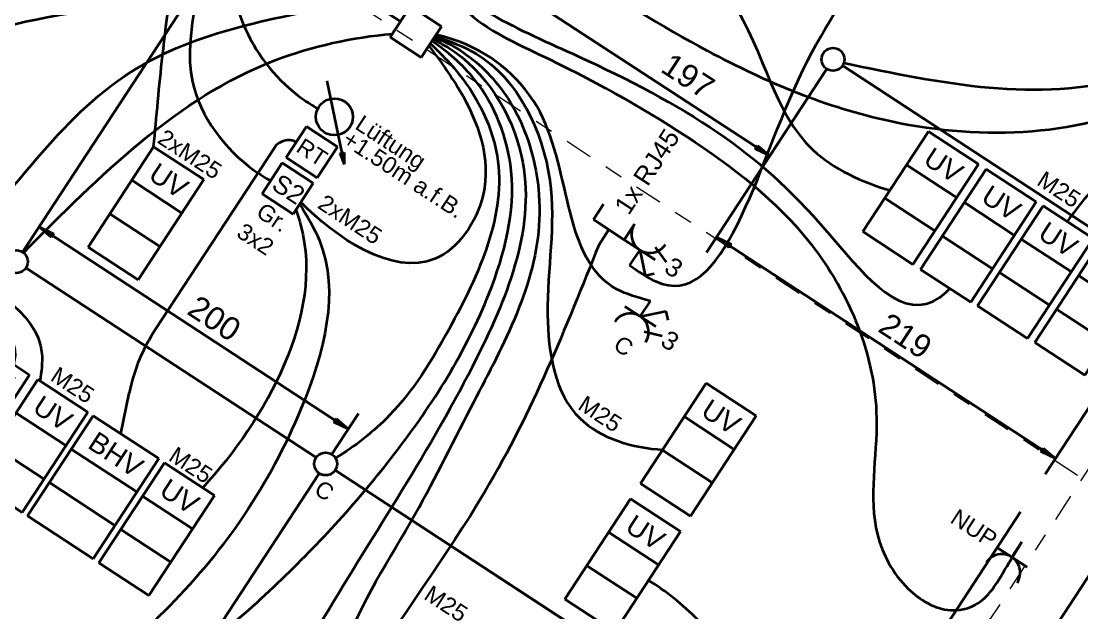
# Model space of a CAD drawing. Header units: metres. Extents: x 2696276 to 2696381, y 1245119 to 1245220.
# Drawn here: x 2696293.54 to 2696299.27, y 1245161.93 to 1245165.13 of the extents above; entities that cross this region are included whole.
import ezdxf
from ezdxf.lldxf.tags import DXFTag

# ---------------------------------------------------------------- set-up
doc = ezdxf.new("R2010")
doc.units = ezdxf.units.M
doc.linetypes.add('000_hbf_Strichpunkt 3_1_1mm Achsen', pattern=[0.25, 0.15, -0.05, 0, -0.05])
for name, color, linetype, lineweight, true_color in [('011_232.51_Lichtinstallationen allgemein', 150, 'Continuous', 35, 0x0080ff), ('011_232.51_Lichtinstallationen allgemein_Bodenltg', 150, 'STRICHLINIE', 35, 0x0080ff), ('011_232.51_Lichtinstallationen allgemein_Deckenltg', 150, 'Continuous', 35, 0x0080ff), ('013_232.61_Kraftinstallationen allgemein_Bodenltg', 1, 'STRICHLINIE', 35, 0xff0000), ('013_232.61_Kraftinstallationen allgemein_Deckenltg', 1, 'Continuous', 35, 0xff0000), ('014_232.62_Storeninstallationen_Deckenltg', 1, 'Continuous', 35, 0xff0000), ('016_232.70_HLKS-Installation', 5, 'Continuous', 35, 0x0000ff), ('016_232.70_HLKS-Installation_Bodenltg', 5, 'STRICHLINIE', 35, 0x0000ff), ('018_233.01_Innenleuchten', 150, 'Continuous', 35, 0x0080ff), ('035_236.3__UKV-Installationen', 24, 'Continuous', 35, 0x993300), ('035_236.3__UKV-Installationen_Bodenltg', 24, 'STRICHLINIE', 35, 0x993300), ('0_232.51_Lichtinstallationen allgemein_Deckenltg', 150, 'Continuous', 35, 0x0080ff)]:
    doc.layers.add(name, color=color, linetype=linetype, lineweight=lineweight, true_color=true_color)
doc.layers.add('1_M01_Achsen.V', color=7, linetype='Continuous')
doc.layers.add('X_Mass', color=7, linetype='Continuous', lineweight=35)
doc.layers.add('X_Mass_Sperrzonen', color=7, linetype='Continuous', lineweight=35)
doc.styles.get("Standard").update_dxf_attribs({"font": 'arial.ttf'})
tags = doc.linetypes.add('STRICHLINIE', pattern=[19.05, 12.7, -6.35]).pattern_tags.tags
tags[6:7] = [DXFTag(74, 4), DXFTag(75, 0), DXFTag(340, '0'), DXFTag(46, 0.0), DXFTag(50, 0.0), DXFTag(44, 0.0), DXFTag(45, 0.0)]
tags[4:5] = [DXFTag(74, 4), DXFTag(75, 0), DXFTag(340, '0'), DXFTag(46, 0.0), DXFTag(50, 0.0), DXFTag(44, 0.0), DXFTag(45, 0.0)]
tags = doc.linetypes.add('STRICHPUNKT2', pattern=[12.7, 6.35, -3.175, 0, -3.175]).pattern_tags.tags
tags[10:11] = [DXFTag(74, 4), DXFTag(75, 0), DXFTag(340, '0'), DXFTag(46, 0.0), DXFTag(50, 0.0), DXFTag(44, 0.0), DXFTag(45, 0.0)]
tags[8:9] = [DXFTag(74, 4), DXFTag(75, 0), DXFTag(340, '0'), DXFTag(46, 0.0), DXFTag(50, 0.0), DXFTag(44, 0.0), DXFTag(45, 0.0)]
tags[6:7] = [DXFTag(74, 4), DXFTag(75, 0), DXFTag(340, '0'), DXFTag(46, 0.0), DXFTag(50, 0.0), DXFTag(44, 0.0), DXFTag(45, 0.0)]
tags[4:5] = [DXFTag(74, 4), DXFTag(75, 0), DXFTag(340, '0'), DXFTag(46, 0.0), DXFTag(50, 0.0), DXFTag(44, 0.0), DXFTag(45, 0.0)]

# ---------------------------------------------------------------- blocks, each defined once
blk = doc.blocks.new('Deckenlampendübel-A0S2JC9I73', base_point=(588.7, -433.7))
at = {"color": 0, "lineweight": -2}
blk.add_circle((594.89, -427.51), 6.19, dxfattribs=at)
blk = doc.blocks.new('0_232.51_Lichtinstallationen allgemein_Deckenltg-A0S2JC9Q73', base_point=(407.89, -1109.97))
at = {"color": 0, "linetype": 'ByBlock', "lineweight": -2, "ltscale": 0.35}
blk.add_open_spline([(407.89, -536.77), (411.01, -536.5), (437.71, -534.15), (504.36, -564.79), (529.61, -688.1), (526.14, -834.38), (544.6, -989.85), (591.71, -1077.25), (613.34, -1109.97)], degree=3, knots=[0, 0, 0, 0, 9.381927, 80.429612, 191.959883, 355.599122, 531.843849, 649.501444, 649.501444, 649.501444, 649.501444], dxfattribs=at)
blk = doc.blocks.new('0_232.51_Lichtinstallationen allgemein_Deckenltg-A0S2JCAE73', base_point=(600.86, -425.9))
at = {"color": 0, "linetype": 'ByBlock', "lineweight": -2, "ltscale": 0.35}
blk.add_open_spline([(600.86, -425.9), (651.07, -406.18), (734.6, -373.37), (769.52, -288.31), (777.11, -255.04)], degree=3, knots=[0, 0, 0, 0, 154.270761, 256.638957, 256.638957, 256.638957, 256.638957], dxfattribs=at)
blk = doc.blocks.new('0_232.62_Storeninstallationen_Deckenltg-A0S2JCBU73', base_point=(396.36, -808.22))
at = {"color": 0, "linetype": 'ByBlock', "lineweight": -2, "ltscale": 0.35}
blk.add_open_spline([(396.36, -654.62), (398.72, -656.53), (440.41, -690.29), (444.75, -758.39), (436.6, -808.22)], degree=3, knots=[0, 0, 0, 0, 9.087475, 160.542407, 160.542407, 160.542407, 160.542407], dxfattribs=at)
blk = doc.blocks.new('Regler_ UP-A0S2JCCC73', base_point=(372.1, -619.8))
at = {"color": 0, "lineweight": -2}
for p, q in [((372.1, -587.08), (400.38, -615.36)), ((399.53, -616.21), (401.23, -614.51)), ((399.53, -616.21), (404.8, -619.8)), ((401.23, -614.51), (404.81, -619.79))]:
    blk.add_line(p, q, dxfattribs=at)
blk.add_circle((386.24, -601.22), 10, dxfattribs=at)
blk.add_solid([(401.23, -614.51), (400.38, -615.36), (404.81, -619.79), (399.53, -616.21)], dxfattribs=at)
blk = doc.blocks.new('0_232.61_Kraftinstallationen allgemein_Bodenltg-A0S2JCCK73', base_point=(203.94, -808.09))
at = {"color": 0, "linetype": 'ByBlock', "lineweight": -2, "ltscale": 0.35}
blk.add_open_spline([(203.94, -782.59), (206.81, -782.46), (222.86, -781.73), (261, -783.31), (315.64, -775.73), (329.26, -803.52), (331.25, -808.09)], degree=3, knots=[0, 0, 0, 0, 8.583981, 48.020129, 121.208389, 136.171341, 136.171341, 136.171341, 136.171341], dxfattribs=at)
blk = doc.blocks.new('Deckenlampendübel-A0S2JCDS73', base_point=(279, -767.22))
at = {"color": 0, "lineweight": -2}
blk.add_circle((285.18, -761.04), 6.19, dxfattribs=at)
blk = doc.blocks.new('0_232.51_Lichtinstallationen allgemein_Deckenltg-A0S2JCF673', base_point=(407.89, -665.97))
at = {"color": 0, "linetype": 'ByBlock', "lineweight": -2, "ltscale": 0.35}
blk.add_open_spline([(407.89, -534.77), (415.86, -532.85), (449.73, -524.65), (509.59, -560.98), (534.06, -624.21), (580.29, -674.83), (619.64, -662.78), (633.47, -654.8)], degree=3, knots=[0, 0, 0, 0, 24.319191, 103.422246, 176.200734, 234.947164, 282.851017, 282.851017, 282.851017, 282.851017], dxfattribs=at)
blk = doc.blocks.new('0_232.51_Lichtinstallationen allgemein_Deckenltg-A0S2JCJI73', base_point=(407.89, -976.35))
at = {"color": 0, "linetype": 'ByBlock', "lineweight": -2, "ltscale": 0.35}
blk.add_open_spline([(407.89, -535.59), (409.63, -535.17), (422.42, -532.9), (446.74, -534.82), (482.77, -552.37), (526.96, -602), (532.22, -681.83), (543.07, -766.27), (541.22, -857.13), (635.79, -960.1), (743.97, -976.51), (810.56, -976.33), (813.89, -976.32)], degree=3, knots=[0, 0, 0, 0, 5.369645, 38.914723, 70.75679, 123.945783, 229.327886, 298.919601, 383.401963, 491.847924, 681.811449, 691.811449, 691.811449, 691.811449, 691.811449], dxfattribs=at)
blk = doc.blocks.new('0_232.62_Storeninstallationen_Deckenltg-A0S2JCJY73', base_point=(416.09, -475.53))
at = {"color": 0, "linetype": 'ByBlock', "lineweight": -2, "ltscale": 0.35}
blk.add_open_spline([(416.09, -455.21), (420.01, -449.51), (443.74, -415.01), (537.78, -416.38), (594.58, -482.12), (644.51, -474.53), (659.48, -469.94)], degree=3, knots=[0, 0, 0, 0, 20.468974, 123.853351, 215.793255, 262.770889, 262.770889, 262.770889, 262.770889], dxfattribs=at)
blk = doc.blocks.new('Gruppenzuleitung-A0S2JCLS73', base_point=(770.11, -495.96))
at = {"color": 0, "linetype": 'ByBlock', "lineweight": -2, "ltscale": 0.35}
for p, q in [((802.45, -431.16), (770.11, -431.16)), ((770.11, -431.16), (770.11, -495.96)), ((802.45, -495.96), (802.45, -431.16)), ((770.11, -452.76), (802.45, -452.76)), ((770.11, -474.36), (802.45, -474.36)), ((770.11, -495.96), (802.45, -495.96))]:
    blk.add_line(p, q, dxfattribs=at)
at = {"color": 0, "linetype": 'ByBlock', "lineweight": -2, "ltscale": 0.35, "insert": (776.44, -436.56), "char_height": 10.8, "attachment_point": 1}
blk.add_mtext('{\\fArial;UV}', dxfattribs=at)
blk = doc.blocks.new('Maß-A0S2JCMC73', base_point=(813.89, -661))
at = {"color": 7, "linetype": 'ByBlock', "lineweight": -2, "ltscale": 0.35, "true_color": 0xffffff}
for p, q in [((813.89, -661), (813.89, -577.04)), ((863.72, -661), (863.72, -577.04)), ((813.89, -651), (822.57, -649.86)), ((813.89, -651), (863.72, -651)), ((822.57, -652.14), (813.89, -651)), ((822.57, -649.86), (822.57, -652.14)), ((855.05, -652.14), (855.05, -649.86)), ((855.05, -649.86), (863.72, -651)), ((863.72, -651), (855.05, -652.14))]:
    blk.add_line(p, q, dxfattribs=at)
for points in [[(813.89, -651), (822.57, -649.86), (822.57, -652.14)], [(863.72, -651), (855.05, -652.14), (855.05, -649.86)]]:
    blk.add_solid(points, dxfattribs=at)
at = {"color": 7, "linetype": 'ByBlock', "lineweight": -2, "ltscale": 0.35, "true_color": 0xffffff, "insert": (829.87, -634.33), "char_height": 12.5, "attachment_point": 1}
blk.add_mtext('{\\fArial;50}', dxfattribs=at)
blk = doc.blocks.new('0_232.70_HLKS-Installation_Bodenltg-A0S2JCMK73', base_point=(205.75, -668.38))
at = {"color": 0, "lineweight": -2}
blk.add_open_spline([(313.36, -668.38), (305.61, -653.8), (278.32, -602.48), (245.97, -530.96), (242.76, -447.78), (219.56, -412.81), (205.75, -396.49)], degree=3, knots=[0, 0, 0, 0, 49.657379, 174.70363, 230.613871, 294.75283, 294.75283, 294.75283, 294.75283], dxfattribs=at)
blk = doc.blocks.new('0_232.51_Lichtinstallationen allgemein_Bodenltg-A0S2JCO473', base_point=(489.92, -581.31))
at = {"color": 0, "lineweight": -2}
blk.add_open_spline([(563.89, -581.04), (569.68, -581.22), (624.83, -582.99), (564.25, -430.46), (594.53, -326.56), (527.86, -280.98), (500.24, -277.75), (489.92, -276.54)], degree=3, knots=[0, 0, 0, 0, 16.401021, 156.22551, 287.203101, 339.596052, 370.824823, 370.824823, 370.824823, 370.824823], dxfattribs=at)
blk = doc.blocks.new('Maß-A0S2JCP073', base_point=(491.33, -998.04))
at = {"color": 0, "linetype": 'ByBlock', "lineweight": -2, "ltscale": 0.35}
blk.add_line((920, -761.04), (491.33, -761.04), dxfattribs=at)
blk = doc.blocks.new('Gruppenzuleitung-A0S2JCPC73', base_point=(313.36, -733.18))
at = {"color": 0, "lineweight": -2}
for p, q in [((345.7, -668.38), (313.36, -668.38)), ((313.36, -668.38), (313.36, -733.18)), ((345.7, -733.18), (345.7, -668.38)), ((313.36, -689.98), (345.7, -689.98)), ((313.36, -711.58), (345.7, -711.58)), ((313.36, -733.18), (345.7, -733.18))]:
    blk.add_line(p, q, dxfattribs=at)
at = {"color": 0, "lineweight": -2, "insert": (319.69, -673.78), "char_height": 10.8, "attachment_point": 1}
blk.add_mtext('{\\fArial;UV}', dxfattribs=at)
blk = doc.blocks.new('1_Abzweigdose quadratisch UP-A0S2JCRI73', base_point=(387.89, -548.54))
at = {"color": 0, "lineweight": -2}
for p, q in [((387.89, -528.54), (407.89, -528.54)), ((387.89, -548.54), (387.89, -528.54)), ((407.89, -528.54), (407.89, -548.54)), ((407.89, -548.54), (387.89, -548.54))]:
    blk.add_line(p, q, dxfattribs=at)
blk = doc.blocks.new('Maß-A0S2JCS073', base_point=(397.89, -500))
at = {"color": 0, "linetype": 'ByBlock', "lineweight": -2, "ltscale": 0.35}
for p, q in [((594.89, -500), (594.89, -435.51)), ((397.89, -480), (397.89, -498.54)), ((397.89, -490), (406.57, -488.86)), ((397.89, -490), (594.89, -490)), ((406.57, -491.14), (397.89, -490)), ((406.57, -488.86), (406.57, -491.14)), ((586.21, -491.14), (586.21, -488.86)), ((586.21, -488.86), (594.89, -490)), ((594.89, -490), (586.21, -491.14))]:
    blk.add_line(p, q, dxfattribs=at)
for points in [[(397.89, -490), (406.57, -488.86), (406.57, -491.14)], [(594.89, -490), (586.21, -491.14), (586.21, -488.86)]]:
    blk.add_solid(points, dxfattribs=at)
at = {"color": 0, "linetype": 'ByBlock', "lineweight": -2, "ltscale": 0.35, "insert": (519.68, -471.67), "char_height": 12.5, "attachment_point": 1}
blk.add_mtext('{\\fArial;197}', dxfattribs=at)
blk = doc.blocks.new('0_232.51_Lichtinstallationen allgemein_Deckenltg-A0S2JCTW73', base_point=(175.54, -564.48))
at = {"color": 0, "linetype": 'ByBlock', "lineweight": -2, "ltscale": 0.35}
blk.add_open_spline([(175.54, -564.48), (177.83, -563.55), (214.93, -548.42), (291.13, -553.07), (357.6, -526.3), (387.89, -512.94)], degree=3, knots=[0, 0, 0, 0, 7.409601, 120.036487, 219.351779, 219.351779, 219.351779, 219.351779], dxfattribs=at)
blk = doc.blocks.new('Raumthermostat_ UP-A0S2JCX673', base_point=(376.49, -633.89))
at = {"color": 0, "lineweight": -2}
for p, q in [((396.49, -613.89), (376.49, -613.89)), ((376.49, -613.89), (376.49, -633.89)), ((396.49, -633.89), (396.49, -613.89)), ((396.49, -633.89), (376.49, -633.89))]:
    blk.add_line(p, q, dxfattribs=at)
at = {"color": 0, "lineweight": -2, "insert": (378.43, -619.49), "char_height": 8.8, "attachment_point": 1}
blk.add_mtext('{\\fArial;RT}', dxfattribs=at)
blk = doc.blocks.new('0_232.51_Lichtinstallationen allgemein_Deckenltg-A0S2JCXM73', base_point=(407.89, -646.01))
at = {"color": 0, "linetype": 'ByBlock', "lineweight": -2, "ltscale": 0.35}
blk.add_open_spline([(407.89, -512.37), (408.79, -512.65), (425.69, -517.46), (474.75, -509.38), (550.21, -503.51), (645.29, -510.63), (720.56, -561.73), (744.7, -626.5), (782.31, -647.1), (808.77, -646.33), (825.23, -630.24), (823.95, -609.9), (823.56, -595.86), (823.39, -590.04)], degree=3, knots=[0, 0, 0, 0, 2.815443, 52.626732, 143.825977, 232.968328, 333.563724, 396.525785, 430.348392, 455.951114, 469.584625, 494.577701, 512.292132, 512.292132, 512.292132, 512.292132], dxfattribs=at)
blk = doc.blocks.new('0_232.51_Lichtinstallationen allgemein_Deckenltg-A0S2JCYG73', base_point=(407.89, -517.61))
at = {"color": 0, "linetype": 'ByBlock', "lineweight": -2, "ltscale": 0.35}
blk.add_open_spline([(407.89, -508.74), (414.18, -508.68), (438.03, -508.44), (489.33, -499.04), (564.91, -491.51), (633.02, -501.62), (705.78, -527.94), (715.11, -500.5), (715.65, -496.69)], degree=3, knots=[0, 0, 0, 0, 18.826275, 71.428217, 157.258688, 237.358162, 305.666439, 317.193345, 317.193345, 317.193345, 317.193345], dxfattribs=at)
blk = doc.blocks.new('Gruppenzuleitung-A0S2JCZ073', base_point=(633.47, -751.42))
at = {"color": 0, "linetype": 'ByBlock', "lineweight": -2, "ltscale": 0.35}
for p, q in [((665.81, -686.62), (633.47, -686.62)), ((633.47, -686.62), (633.47, -751.42)), ((665.81, -751.42), (665.81, -686.62)), ((633.47, -708.22), (665.81, -708.22)), ((633.47, -729.82), (665.81, -729.82)), ((633.47, -751.42), (665.81, -751.42))]:
    blk.add_line(p, q, dxfattribs=at)
at = {"color": 0, "linetype": 'ByBlock', "lineweight": -2, "ltscale": 0.35, "insert": (639.8, -692.02), "char_height": 10.8, "attachment_point": 1}
blk.add_mtext('{\\fArial;UV}', dxfattribs=at)
blk = doc.blocks.new('Steckdose T13_ UP_ 3-fach_ geschaltet-A0S2JCZO73', base_point=(573.89, -611.04))
at = {"color": 0, "lineweight": -2}
for p, q in [((583.89, -601.04), (583.89, -591.04)), ((583.89, -601.04), (593.89, -591.04)), ((593.89, -591.04), (597.44, -594.58)), ((573.89, -601.04), (593.89, -601.04)), ((590.07, -606.73), (599.51, -603.34))]:
    blk.add_line(p, q, dxfattribs=at)
blk.add_ellipse((583.89, -611.04), major_axis=(10, 0), ratio=1, start_param=0, end_param=3.141593, dxfattribs=at)
at = {"color": 0, "lineweight": -2, "insert": (600.68, -598.17), "char_height": 10, "attachment_point": 1}
blk.add_mtext('{\\fArial;3}', dxfattribs=at)
blk = doc.blocks.new('Maß-A0S2JD0C73', base_point=(294.83, -555.89))
at = {"color": 0, "linetype": 'ByBlock', "lineweight": -2, "ltscale": 0.35}
for p, q in [((311.5, -491.19), (311.5, -555.89)), ((311.5, -508.54), (310.36, -499.86)), ((310.36, -499.86), (312.64, -499.86)), ((312.64, -499.86), (311.5, -508.54)), ((301.5, -508.54), (387.89, -508.54)), ((301.5, -538.54), (387.89, -538.54)), ((310.36, -547.21), (311.5, -538.54)), ((311.5, -538.54), (312.64, -547.21)), ((312.64, -547.21), (310.36, -547.21))]:
    blk.add_line(p, q, dxfattribs=at)
for points in [[(311.5, -508.54), (310.36, -499.86), (312.64, -499.86)], [(311.5, -538.54), (312.64, -547.21), (310.36, -547.21)]]:
    blk.add_solid(points, dxfattribs=at)
at = {"color": 0, "linetype": 'ByBlock', "lineweight": -2, "ltscale": 0.35, "insert": (294.83, -532.47), "char_height": 12.5, "attachment_point": 1, "rotation": 90}
blk.add_mtext('{\\fArial;30}', dxfattribs=at)
blk = doc.blocks.new('Gruppenzuleitung-A0S2JD1G73', base_point=(365.63, -872.88))
at = {"color": 0, "lineweight": -2}
for p, q in [((365.63, -872.88), (365.63, -808.08)), ((365.63, -808.08), (408.03, -808.08)), ((408.03, -808.08), (408.03, -872.88)), ((408.03, -829.68), (365.63, -829.68)), ((408.03, -851.28), (365.63, -851.28)), ((408.03, -872.88), (365.63, -872.88))]:
    blk.add_line(p, q, dxfattribs=at)
at = {"color": 0, "lineweight": -2, "insert": (371.92, -813.48), "char_height": 10.8, "attachment_point": 1}
blk.add_mtext('{\\fArial;BHV}', dxfattribs=at)
blk = doc.blocks.new('0_232.51_Lichtinstallationen allgemein_Deckenltg-A0S2JD3473', base_point=(197.78, -819.14))
at = {"color": 0, "linetype": 'ByBlock', "lineweight": -2, "ltscale": 0.35}
blk.add_open_spline([(197.78, -819.07), (199.45, -819.11), (223.76, -819.7), (258.47, -771.76), (262.47, -707.46), (280.11, -618.92), (340.77, -564.3), (379.08, -526.06), (387.89, -517.77)], degree=3, knots=[0, 0, 0, 0, 5, 72.497768, 137.559263, 206.762184, 333.864127, 370.171204, 370.171204, 370.171204, 370.171204], dxfattribs=at)
blk = doc.blocks.new('1xRJ45-Steckdose_ UP-A0S2JD4073', base_point=(533.89, -581.04))
at = {"color": 0, "lineweight": -2}
for p, q in [((533.89, -561.04), (533.89, -571.04)), ((553.89, -571.04), (553.89, -561.04)), ((533.89, -571.04), (553.89, -571.04)), ((543.89, -571.04), (543.89, -581.04))]:
    blk.add_line(p, q, dxfattribs=at)
at = {"color": 0, "lineweight": -2, "insert": (538.89, -559.03), "char_height": 10, "attachment_point": 1, "rotation": 90}
blk.add_mtext('{\\fArial;1x RJ45}', dxfattribs=at)
blk = doc.blocks.new('0_236.85_Brandmeldeinstallationen_AP-Ltg-A0S2JD4673', base_point=(368.23, -808.08))
at = {"color": 0, "linetype": 'ByBlock', "lineweight": -2, "ltscale": 0.35}
for p, q in [((368.23, -750.46), (368.23, -633.02)), ((383.46, -808.08), (375.21, -787.17))]:
    blk.add_line(p, q, dxfattribs=at)
for centre, major_axis, end_param in [((377.36, -633.02), (-0.87, 9.09), 1.475419), ((468.23, -750.46), (-100, 0), 0.375839)]:
    blk.add_ellipse(centre, major_axis=major_axis, ratio=1, start_param=0, end_param=end_param, dxfattribs=at)
blk = doc.blocks.new('0_232.51_Lichtinstallationen allgemein_Deckenltg-A0S2JD5G73', base_point=(407.89, -991.96))
at = {"color": 0, "linetype": 'ByBlock', "lineweight": -2, "ltscale": 0.35}
blk.add_open_spline([(415.56, -991.96), (422.73, -983.49), (441.36, -961.5), (476.22, -910.16), (500.77, -830.81), (516.34, -734.13), (515.22, -646.13), (490.51, -573.28), (446.5, -541.96), (418.19, -538.12), (407.89, -538.12)], degree=3, knots=[0, 0, 0, 0, 33.324886, 86.477018, 184.908716, 279.002054, 379.932914, 447.350311, 500.705507, 531.598085, 531.598085, 531.598085, 531.598085], dxfattribs=at)
blk = doc.blocks.new('Deckenlampendübel-A0S2JD5I73', base_point=(478.96, -767.22))
at = {"color": 0, "lineweight": -2}
blk.add_circle((485.14, -761.04), 6.19, dxfattribs=at)
blk = doc.blocks.new('0_232.51_Lichtinstallationen allgemein_Bodenltg-A0S2JD7473', base_point=(190.71, -649.3))
at = {"color": 0, "lineweight": -2}
blk.add_open_spline([(190.71, -502.74), (193.34, -502.92), (210.62, -504.05), (240.74, -518.15), (284.82, -558.21), (294.26, -629.51), (349.99, -649.72), (372.89, -649.31), (376.36, -648.95)], degree=3, knots=[0, 0, 0, 0, 7.88015, 51.870047, 96.017927, 182.845167, 241.313287, 251.779003, 251.779003, 251.779003, 251.779003], dxfattribs=at)
blk = doc.blocks.new('Maß-A0S2JD7A73', base_point=(602.89, -427.51))
at = {"color": 0, "linetype": 'ByBlock', "lineweight": -2, "ltscale": 0.35}
blk.add_line((920, -427.51), (602.89, -427.51), dxfattribs=at)
blk = doc.blocks.new('Maß-A0S2JD9S73', base_point=(285.18, -754.85))
at = {"color": 0, "linetype": 'ByBlock', "lineweight": -2, "ltscale": 0.35}
for p, q in [((285.18, -728.5), (285.18, -754.85)), ((485.14, -728.5), (485.14, -754.85)), ((285.18, -738.5), (293.86, -737.36)), ((293.86, -739.64), (285.18, -738.5)), ((485.14, -738.5), (285.18, -738.5)), ((293.86, -737.36), (293.86, -739.64)), ((476.47, -739.64), (476.47, -737.36)), ((476.47, -737.36), (485.14, -738.5)), ((485.14, -738.5), (476.47, -739.64))]:
    blk.add_line(p, q, dxfattribs=at)
for points in [[(285.18, -738.5), (293.86, -737.36), (293.86, -739.64)], [(485.14, -738.5), (476.47, -739.64), (476.47, -737.36)]]:
    blk.add_solid(points, dxfattribs=at)
at = {"color": 0, "linetype": 'ByBlock', "lineweight": -2, "ltscale": 0.35, "insert": (377.15, -721.74), "char_height": 12.5, "attachment_point": 1}
blk.add_mtext('{\\fArial;200}', dxfattribs=at)
blk = doc.blocks.new('0_232.61_Kraftinstallationen allgemein_Bodenltg-A0S2JDCS73', base_point=(203.94, -808.32))
at = {"color": 0, "linetype": 'ByBlock', "lineweight": -2, "ltscale": 0.35}
blk.add_open_spline([(203.94, -792.95), (207.33, -792.94), (226.53, -792.89), (259.4, -794.73), (308.26, -790.03), (314.26, -807.87), (314.42, -808.32)], degree=3, knots=[0, 0, 0, 0, 10.101519, 57.174385, 111.754582, 113.18686, 113.18686, 113.18686, 113.18686], dxfattribs=at)
blk = doc.blocks.new('0_232.51_Lichtinstallationen allgemein_Deckenltg-A0S2JDDU73', base_point=(171.2, -835.18))
at = {"color": 0, "linetype": 'ByBlock', "lineweight": -2, "ltscale": 0.35}
blk.add_open_spline([(171.2, -835.18), (172.63, -834.73), (183.03, -831.41), (184.02, -788.59), (182.6, -746.88), (182.61, -688.96), (224.92, -640.03), (292.94, -584.18), (352.37, -539.1), (387.89, -515.25)], degree=3, knots=[0, 0, 0, 0, 4.39293, 31.895449, 101.267635, 149.67403, 193.946681, 288.13021, 416.493395, 416.493395, 416.493395, 416.493395], dxfattribs=at)
blk = doc.blocks.new('0_232.51_Lichtinstallationen allgemein_Deckenltg-A0S2JDG873', base_point=(396.36, -653.35))
at = {"color": 0, "linetype": 'ByBlock', "lineweight": -2, "ltscale": 0.35}
blk.add_open_spline([(407.89, -541.01), (417, -544.37), (444.13, -554.37), (482.36, -583.02), (480.86, -656.75), (421.95, -655.62), (396.36, -649.8)], degree=3, knots=[0, 0, 0, 0, 29.341126, 87.3502, 130.722134, 209.468237, 209.468237, 209.468237, 209.468237], dxfattribs=at)
blk = doc.blocks.new('Schalterplatte UP-A0S2JDHW73', base_point=(376.36, -657.53))
at = {"color": 0, "lineweight": -2}
for p, q in [((376.36, -657.53), (376.36, -637.53)), ((376.36, -637.53), (396.36, -637.53)), ((396.36, -637.53), (396.36, -657.53)), ((396.36, -657.53), (376.36, -657.53))]:
    blk.add_line(p, q, dxfattribs=at)
blk = doc.blocks.new('Kurzbezeichnung-A0S2JDHY73', base_point=(378.43, -652.54))
at = {"color": 0, "lineweight": -2, "insert": (378.43, -642.54), "char_height": 10, "attachment_point": 1}
blk.add_mtext('{\\fArial;S2}', dxfattribs=at)
blk = doc.blocks.new('0_232.51_Lichtinstallationen allgemein_Deckenltg-A0S2JDI673', base_point=(407.89, -755.47))
at = {"color": 0, "linetype": 'ByBlock', "lineweight": -2, "ltscale": 0.35}
blk.add_open_spline([(407.89, -539.61), (412.77, -540.53), (436.04, -544.88), (490.02, -573.56), (501.58, -650.73), (503.56, -713.94), (493.28, -744.3), (487.85, -755.47)], degree=3, knots=[0, 0, 0, 0, 14.930324, 71.252932, 168.64363, 225.378303, 262.661743, 262.661743, 262.661743, 262.661743], dxfattribs=at)
blk = doc.blocks.new('Gruppenzuleitung-A0S2JDIE73', base_point=(329.88, -872.89))
at = {"color": 0, "linetype": 'ByBlock', "lineweight": -2, "ltscale": 0.35}
for p, q in [((329.88, -872.89), (329.88, -808.09)), ((329.88, -808.09), (362.22, -808.09)), ((362.22, -808.09), (362.22, -872.89)), ((362.22, -829.69), (329.88, -829.69)), ((362.22, -851.29), (329.88, -851.29)), ((362.22, -872.89), (329.88, -872.89))]:
    blk.add_line(p, q, dxfattribs=at)
at = {"color": 0, "linetype": 'ByBlock', "lineweight": -2, "ltscale": 0.35, "insert": (336.21, -813.49), "char_height": 10.8, "attachment_point": 1}
blk.add_mtext('{\\fArial;UV}', dxfattribs=at)
blk = doc.blocks.new('Steckdose T13_ UP_ 3-fach_ geschaltet-A0S2JDJY73', base_point=(553.89, -581.04))
at = {"color": 0, "lineweight": -2}
for p, q in [((570.07, -565.35), (579.51, -568.73)), ((553.89, -571.04), (573.89, -571.04)), ((563.89, -571.04), (563.89, -581.04)), ((563.89, -571.04), (573.89, -581.04)), ((573.89, -581.04), (577.44, -577.49))]:
    blk.add_line(p, q, dxfattribs=at)
blk.add_ellipse((563.89, -561.04), major_axis=(-10, 0), ratio=1, start_param=0, end_param=3.141593, dxfattribs=at)
at = {"color": 0, "lineweight": -2, "insert": (580.68, -563.91), "char_height": 10, "attachment_point": 1}
blk.add_mtext('{\\fArial;3}', dxfattribs=at)
blk = doc.blocks.new('0_232.51_Lichtinstallationen allgemein_Deckenltg-A0S2JDL073', base_point=(285.76, -754.88))
at = {"color": 0, "linetype": 'ByBlock', "lineweight": -2, "ltscale": 0.35}
blk.add_open_spline([(285.76, -754.88), (297.61, -697.05), (313.96, -617.29), (370.87, -559.82), (387.89, -546.41)], degree=3, knots=[0, 0, 0, 0, 171.47979, 236.50741, 236.50741, 236.50741, 236.50741], dxfattribs=at)
blk = doc.blocks.new('Gruppenzuleitung-A0S2JDMI73', base_point=(411.86, -873.02))
at = {"color": 0, "linetype": 'ByBlock', "lineweight": -2, "ltscale": 0.35}
for p, q in [((444.2, -808.22), (411.86, -808.22)), ((411.86, -808.22), (411.86, -873.02)), ((444.2, -873.02), (444.2, -808.22)), ((411.86, -829.82), (444.2, -829.82)), ((411.86, -851.42), (444.2, -851.42)), ((411.86, -873.02), (444.2, -873.02))]:
    blk.add_line(p, q, dxfattribs=at)
at = {"color": 0, "linetype": 'ByBlock', "lineweight": -2, "ltscale": 0.35, "insert": (418.2, -813.62), "char_height": 10.8, "attachment_point": 1}
blk.add_mtext('{\\fArial;UV}', dxfattribs=at)
blk = doc.blocks.new('Maß-A0S2JDOG73', base_point=(594.89, -552.5))
at = {"color": 0, "linetype": 'ByBlock', "lineweight": -2, "ltscale": 0.35}
for p, q in [((594.89, -552.5), (594.89, -433.7)), ((813.89, -552.5), (813.89, -442.04)), ((594.89, -542.5), (603.56, -541.36)), ((594.89, -542.5), (813.89, -542.5)), ((603.56, -543.64), (594.89, -542.5)), ((603.56, -541.36), (603.56, -543.64)), ((805.22, -543.64), (805.22, -541.36)), ((805.22, -541.36), (813.89, -542.5)), ((813.89, -542.5), (805.22, -543.64))]:
    blk.add_line(p, q, dxfattribs=at)
for points in [[(594.89, -542.5), (603.56, -541.36), (603.56, -543.64)], [(813.89, -542.5), (805.22, -543.64), (805.22, -541.36)]]:
    blk.add_solid(points, dxfattribs=at)
at = {"color": 0, "linetype": 'ByBlock', "lineweight": -2, "ltscale": 0.35, "insert": (695.11, -524.99), "char_height": 12.5, "attachment_point": 1}
blk.add_mtext('{\\fArial;219}', dxfattribs=at)
blk = doc.blocks.new('Gruppenzuleitung-A0S2JDOU73', base_point=(733.41, -496.35))
at = {"color": 0, "linetype": 'ByBlock', "lineweight": -2, "ltscale": 0.35}
for p, q in [((733.41, -496.35), (733.41, -431.55)), ((733.41, -431.55), (765.75, -431.55)), ((765.75, -431.55), (765.75, -496.35)), ((765.75, -453.15), (733.41, -453.15)), ((765.75, -474.75), (733.41, -474.75)), ((765.75, -496.35), (733.41, -496.35))]:
    blk.add_line(p, q, dxfattribs=at)
at = {"color": 0, "linetype": 'ByBlock', "lineweight": -2, "ltscale": 0.35, "insert": (739.74, -436.95), "char_height": 10.8, "attachment_point": 1}
blk.add_mtext('{\\fArial;UV}', dxfattribs=at)
blk = doc.blocks.new('0_232.51_Lichtinstallationen allgemein_Bodenltg-A0S2JDPE73', base_point=(489.92, -337.81))
at = {"color": 0, "lineweight": -2}
blk.add_open_spline([(696.94, -300.04), (697.17, -303.39), (697.89, -313.51), (677.05, -348.4), (599.15, -327.02), (551.81, -275.61), (506.59, -276.29), (489.92, -276.54)], degree=3, knots=[0, 0, 0, 0, 10, 30.215718, 109.345925, 191.566257, 239.568054, 239.568054, 239.568054, 239.568054], dxfattribs=at)
blk = doc.blocks.new('Gruppenzuleitung-A0S2JDR873', base_point=(659.48, -496.69))
at = {"color": 0, "linetype": 'ByBlock', "lineweight": -2, "ltscale": 0.35}
for p, q in [((691.82, -431.89), (659.48, -431.89)), ((659.48, -431.89), (659.48, -496.69)), ((691.82, -496.69), (691.82, -431.89)), ((659.48, -453.49), (691.82, -453.49)), ((659.48, -475.09), (691.82, -475.09)), ((659.48, -496.69), (691.82, -496.69))]:
    blk.add_line(p, q, dxfattribs=at)
at = {"color": 0, "linetype": 'ByBlock', "lineweight": -2, "ltscale": 0.35, "insert": (665.82, -437.29), "char_height": 10.8, "attachment_point": 1}
blk.add_mtext('{\\fArial;UV}', dxfattribs=at)
blk = doc.blocks.new('0_232.51_Lichtinstallationen allgemein_Bodenltg-A0S2JDRE73', base_point=(396.36, -991.96))
at = {"color": 0, "lineweight": -2}
blk.add_open_spline([(396.36, -650.99), (403.26, -654.24), (438.05, -670.63), (466.9, -757.5), (463.82, -871.91), (433.09, -954.67), (412.03, -991.96)], degree=3, knots=[0, 0, 0, 0, 22.566601, 113.810362, 242.293359, 370.781341, 370.781341, 370.781341, 370.781341], dxfattribs=at)
blk = doc.blocks.new('0_232.51_Lichtinstallationen allgemein_Deckenltg-A0S2JDT273', base_point=(748.88, -431.55))
at = {"color": 0, "linetype": 'ByBlock', "lineweight": -2, "ltscale": 0.35}
blk.add_open_spline([(781.17, -255.04), (781.91, -261.08), (786.99, -302.28), (760.65, -357.89), (750, -410.89), (749, -429.68), (748.88, -431.55)], degree=3, knots=[0, 0, 0, 0, 18.178844, 123.881947, 174.704115, 180.315581, 180.315581, 180.315581, 180.315581], dxfattribs=at)
blk = doc.blocks.new('0_232.70_HLKS-Installation_Bodenltg-A0S2JDTU73', base_point=(214.18, -602.55))
at = {"color": 0, "lineweight": -2}
blk.add_open_spline([(214.18, -396.05), (218.67, -399.94), (236.81, -415.7), (258.95, -447.26), (263.05, -515.29), (295.71, -584.26), (353.55, -602.97), (373.03, -602.53), (376.31, -602.37)], degree=3, knots=[0, 0, 0, 0, 17.894892, 72.342195, 108.375926, 222.222966, 270.865102, 280.696292, 280.696292, 280.696292, 280.696292], dxfattribs=at)
blk = doc.blocks.new('T13 NUP-A0S2JDU673', base_point=(813.39, -610.04))
at = {"color": 0, "lineweight": -2}
for p, q in [((823.39, -600.04), (823.39, -590.04)), ((833.39, -600.04), (813.39, -600.04))]:
    blk.add_line(p, q, dxfattribs=at)
blk.add_ellipse((823.39, -610.04), major_axis=(10, 0), ratio=1, start_param=0, end_param=3.141593, dxfattribs=at)
blk = doc.blocks.new('0_232.51_Lichtinstallationen allgemein_Deckenltg-A0S2JDV273', base_point=(407.89, -595.67))
at = {"color": 0, "linetype": 'ByBlock', "lineweight": -2, "ltscale": 0.35}
blk.add_open_spline([(583.89, -591.04), (577.46, -593.11), (536.66, -606.23), (497.54, -532.88), (435.13, -525.44), (412.28, -532.26), (407.89, -533.98)], degree=3, knots=[0, 0, 0, 0, 19.518003, 123.725796, 180.868824, 195.010185, 195.010185, 195.010185, 195.010185], dxfattribs=at)
blk = doc.blocks.new('Maß-A0S2JDVA73', base_point=(491.33, -761.04))
at = {"color": 0, "linetype": 'ByBlock', "lineweight": -2, "ltscale": 0.35}
for p, q in [((920, -427.51), (601.07, -427.51)), ((920, -761.04), (491.33, -761.04))]:
    blk.add_line(p, q, dxfattribs=at)
blk = doc.blocks.new('0_232.62_Storeninstallationen_Deckenltg-A0S2JDW273', base_point=(665.81, -861.5))
at = {"color": 0, "linetype": 'ByBlock', "lineweight": -2, "ltscale": 0.35}
blk.add_open_spline([(836.89, -861.5), (833.5, -851.63), (812.05, -789.09), (744.81, -724.07), (677.16, -717.9), (665.81, -718.22)], degree=3, knots=[0, 0, 0, 0, 31.44523, 199.213939, 233.281554, 233.281554, 233.281554, 233.281554], dxfattribs=at)
blk = doc.blocks.new('Gruppenzuleitung-A0S2JDZE73', base_point=(292.41, -873.12))
at = {"color": 0, "linetype": 'ByBlock', "lineweight": -2, "ltscale": 0.35}
for p, q in [((292.41, -873.12), (292.41, -808.32)), ((292.41, -808.32), (324.75, -808.32)), ((324.75, -808.32), (324.75, -873.12)), ((324.75, -829.92), (292.41, -829.92)), ((324.75, -851.52), (292.41, -851.52)), ((324.75, -873.12), (292.41, -873.12))]:
    blk.add_line(p, q, dxfattribs=at)
at = {"color": 0, "linetype": 'ByBlock', "lineweight": -2, "ltscale": 0.35, "insert": (298.74, -813.72), "char_height": 10.8, "attachment_point": 1}
blk.add_mtext('{\\fArial;UV}', dxfattribs=at)
blk = doc.blocks.new('Maß-A0S2JDZS73', base_point=(292.39, -1108.94))
at = {"color": 0, "linetype": 'ByBlock', "lineweight": -2, "ltscale": 0.35}
blk.add_line((485.14, -1088), (485.14, -767.22), dxfattribs=at)
blk = doc.blocks.new('Gruppenzuleitung-A0S2JE0073', base_point=(696.82, -496.69))
at = {"color": 0, "linetype": 'ByBlock', "lineweight": -2, "ltscale": 0.35}
for p, q in [((696.82, -496.69), (696.82, -431.89)), ((696.82, -431.89), (729.16, -431.89)), ((729.16, -431.89), (729.16, -496.69)), ((729.16, -453.49), (696.82, -453.49)), ((729.16, -475.09), (696.82, -475.09)), ((729.16, -496.69), (696.82, -496.69))]:
    blk.add_line(p, q, dxfattribs=at)
at = {"color": 0, "linetype": 'ByBlock', "lineweight": -2, "ltscale": 0.35, "insert": (703.16, -437.29), "char_height": 10.8, "attachment_point": 1}
blk.add_mtext('{\\fArial;UV}', dxfattribs=at)
blk = doc.blocks.new('0_236.3_UKV-Installationen_Deckenltg-A0S2JE0473', base_point=(543.89, -1042.98))
at = {"color": 0, "linetype": 'ByBlock', "lineweight": -2, "ltscale": 0.35}
blk.add_open_spline([(543.89, -581.04), (553.54, -628.48), (578.95, -753.39), (546.05, -936.26), (669.49, -1040.74), (751.02, -1046.52), (799.26, -1033.61), (810.78, -1022.53), (813.89, -1019.54)], degree=3, knots=[0, 0, 0, 0, 146.645528, 386.058019, 491.239146, 587.804466, 622.505831, 635.369192, 635.369192, 635.369192, 635.369192], dxfattribs=at)
blk = doc.blocks.new('0_232.51_Lichtinstallationen allgemein_Deckenltg-A0S2JE0W73', base_point=(441.39, -464.07))
at = {"color": 0, "linetype": 'ByBlock', "lineweight": -2, "ltscale": 0.35}
blk.add_open_spline([(441.39, -464.07), (444.73, -464.06), (476.13, -463.98), (543.23, -462.63), (654.85, -442.53), (759.31, -368.75), (777.73, -286), (778.99, -255.04)], degree=3, knots=[0, 0, 0, 0, 10.0001, 94.224627, 200.820163, 349.502592, 442.471299, 442.471299, 442.471299, 442.471299], dxfattribs=at)
blk = doc.blocks.new('Gruppenzuleitung-A0S2JE2M73', base_point=(633.47, -676.62))
at = {"color": 0, "linetype": 'ByBlock', "lineweight": -2, "ltscale": 0.35}
for p, q in [((633.47, -676.62), (633.47, -611.82)), ((633.47, -611.82), (665.81, -611.82)), ((665.81, -611.82), (665.81, -676.62)), ((665.81, -633.42), (633.47, -633.42)), ((665.81, -655.02), (633.47, -655.02)), ((665.81, -676.62), (633.47, -676.62))]:
    blk.add_line(p, q, dxfattribs=at)
at = {"color": 0, "linetype": 'ByBlock', "lineweight": -2, "ltscale": 0.35, "insert": (639.8, -617.22), "char_height": 10.8, "attachment_point": 1}
blk.add_mtext('{\\fArial;UV}', dxfattribs=at)
blk = doc.blocks.new('A$C4181af03')
at = {"layer": '1_M01_Achsen.V', "color": 7, "linetype": '000_hbf_Strichpunkt 3_1_1mm Achsen', "lineweight": 13}
for p, q in [((8.3189, 17.8496), (8.3189, -15.1504)), ((8.3189, 17.8496), (8.3189, -15.1504)), ((9.6389, -5.4354), (-9.3611, -5.4354)), ((9.6389, -5.4354), (-9.3611, -5.4354))]:
    blk.add_line(p, q, dxfattribs=at)
blk = doc.blocks.new('A$Ccc2696ef')
blk.add_blockref('A$C4181af03', (0, 0))

msp = doc.modelspace()

# ---------------------------------------------------------------- linework, layer by layer
at = {"layer": 'X_Mass', "linetype": 'STRICHPUNKT2', "ltscale": 0.35}
for p, q in [((2696295.0038, 1245166.1121), (2696293.5424, 1245163.8789)), ((2696295.13, 1245162.7661), (2696293.5603, 1245163.7933))]:
    msp.add_line(p, q, dxfattribs=at)

# ---------------------------------------------------------------- block references
at = {"rotation": 326.8000002754653}
msp.add_blockref('A$Ccc2696ef', (2696295.2894, 1245171.7568), dxfattribs=at)
at = {"layer": '011_232.51_Lichtinstallationen allgemein', "linetype": 'Continuous', "ltscale": 0.35, "xscale": 0.01, "yscale": 0.01, "zscale": 0.01, "rotation": 326.8000002754653}
for name, p in [('1_Abzweigdose quadratisch UP-A0S2JCRI73', (2696295.5316, 1245165.0429)), ('Schalterplatte UP-A0S2JDHW73', (2696294.8382, 1245164.1941)), ('Kurzbezeichnung-A0S2JDHY73', (2696294.8829, 1245164.2245)), ('Steckdose T13_ UP_ 3-fach_ geschaltet-A0S2JDJY73', (2696296.7427, 1245163.862)), ('Steckdose T13_ UP_ 3-fach_ geschaltet-A0S2JCZO73', (2696296.7457, 1245163.5015)), ('T13 NUP-A0S2JDU673', (2696298.7553, 1245162.1984))]:
    msp.add_blockref(name, p, dxfattribs=at)
at = {"layer": '011_232.51_Lichtinstallationen allgemein_Bodenltg', "linetype": 'STRICHLINIE', "ltscale": 0.35, "xscale": 0.01, "yscale": 0.01, "zscale": 0.01, "rotation": 326.8000002754653}
for name, p in [('0_232.51_Lichtinstallationen allgemein_Bodenltg-A0S2JCO473', (2696296.2059, 1245164.21)), ('0_232.51_Lichtinstallationen allgemein_Bodenltg-A0S2JDPE73', (2696297.5392, 1245166.2475)), ('0_232.51_Lichtinstallationen allgemein_Bodenltg-A0S2JD7473', (2696293.3299, 1245165.2794)), ('0_232.51_Lichtinstallationen allgemein_Bodenltg-A0S2JDRE73', (2696293.1743, 1245161.2861))]:
    msp.add_blockref(name, p, dxfattribs=at)
at = {"layer": '011_232.51_Lichtinstallationen allgemein_Deckenltg', "ltscale": 0.35, "xscale": 0.01, "yscale": 0.01, "zscale": 0.01, "rotation": 326.8000002754653}
for name, p in [('0_232.51_Lichtinstallationen allgemein_Deckenltg-A0S2JE0W73', (2696296.4418, 1245165.4568)), ('0_232.51_Lichtinstallationen allgemein_Deckenltg-A0S2JDDU73', (2696292.1488, 1245163.8309)), ('0_232.51_Lichtinstallationen allgemein_Deckenltg-A0S2JCTW73', (2696293.6674, 1245166.0723)), ('0_232.51_Lichtinstallationen allgemein_Deckenltg-A0S2JD3473', (2696292.459, 1245163.8196)), ('0_232.51_Lichtinstallationen allgemein_Deckenltg-A0S2JCAE73', (2696297.9851, 1245164.9029)), ('0_232.51_Lichtinstallationen allgemein_Deckenltg-A0S2JDL073', (2696293.5471, 1245163.8756)), ('0_232.51_Lichtinstallationen allgemein_Deckenltg-A0S2JDT273', (2696299.1928, 1245164.0452)), ('0_232.51_Lichtinstallationen allgemein_Deckenltg-A0S2JCYG73', (2696295.8683, 1245165.1922)), ('0_232.51_Lichtinstallationen allgemein_Deckenltg-A0S2JCXM73', (2696295.1652, 1245164.1178)), ('0_232.51_Lichtinstallationen allgemein_Deckenltg-A0S2JDV273', (2696295.4408, 1245164.539)), ('0_232.51_Lichtinstallationen allgemein_Deckenltg-A0S2JCJI73', (2696293.3564, 1245161.3536)), ('0_232.51_Lichtinstallationen allgemein_Deckenltg-A0S2JDG873', (2696295.0285, 1245164.1196)), ('0_232.51_Lichtinstallationen allgemein_Deckenltg-A0S2JCF673', (2696295.0559, 1245163.9508)), ('0_232.51_Lichtinstallationen allgemein_Deckenltg-A0S2JC9Q73', (2696292.6247, 1245160.2356)), ('0_232.51_Lichtinstallationen allgemein_Deckenltg-A0S2JD5G73', (2696293.2709, 1245161.223)), ('0_232.51_Lichtinstallationen allgemein_Deckenltg-A0S2JDI673', (2696294.5658, 1245163.2018))]:
    msp.add_blockref(name, p, dxfattribs=at)
at = {"layer": '013_232.61_Kraftinstallationen allgemein_Bodenltg', "ltscale": 0.35, "xscale": 0.01, "yscale": 0.01, "zscale": 0.01, "rotation": 326.8000002754653}
for name, p in [('0_232.61_Kraftinstallationen allgemein_Bodenltg-A0S2JCCK73', (2696292.5711, 1245163.8783)), ('0_232.61_Kraftinstallationen allgemein_Bodenltg-A0S2JDCS73', (2696292.5698, 1245163.8764))]:
    msp.add_blockref(name, p, dxfattribs=at)
at = {"layer": '014_232.62_Storeninstallationen_Deckenltg', "linetype": 'STRICHLINIE', "ltscale": 0.35, "xscale": 0.01, "yscale": 0.01, "zscale": 0.01, "rotation": 326.8000002754653}
for name, p in [('0_232.62_Storeninstallationen_Deckenltg-A0S2JCJY73', (2696296.1673, 1245165.4995)), ('0_232.62_Storeninstallationen_Deckenltg-A0S2JCBU73', (2696294.1805, 1245162.8237))]:
    msp.add_blockref(name, p, dxfattribs=at)
at = {"layer": '014_232.62_Storeninstallationen_Deckenltg', "ltscale": 0.35, "xscale": 0.01, "yscale": 0.01, "zscale": 0.01, "rotation": 326.8000002754653}
for name, p in [('Gruppenzuleitung-A0S2JDR873', (2696298.088, 1245163.9896)), ('Gruppenzuleitung-A0S2JCLS73', (2696299.0177, 1245163.39)), ('Gruppenzuleitung-A0S2JDZE73', (2696292.9553, 1245162.8497)), ('Gruppenzuleitung-A0S2JDIE73', (2696293.2701, 1245162.6465)), ('Gruppenzuleitung-A0S2JDMI73', (2696293.9554, 1245162.1965)), ('Gruppenzuleitung-A0S2JCZ073', (2696296.4756, 1245162.0006)), ('0_232.62_Storeninstallationen_Deckenltg-A0S2JDW273', (2696296.1434, 1245160.9024))]:
    msp.add_blockref(name, p, dxfattribs=at)
at = {"layer": '016_232.70_HLKS-Installation', "linetype": 'Continuous', "ltscale": 0.35, "xscale": 0.01, "yscale": 0.01, "zscale": 0.01, "rotation": 326.8000002754653}
for name, p in [('Regler_ UP-A0S2JCCC73', (2696295.0092, 1245164.5331)), ('Raumthermostat_ UP-A0S2JCX673', (2696294.9688, 1245164.3911)), ('Gruppenzuleitung-A0S2JCPC73', (2696293.8969, 1245163.906)), ('Gruppenzuleitung-A0S2JD1G73', (2696293.5693, 1245162.4508))]:
    msp.add_blockref(name, p, dxfattribs=at)
at = {"layer": '016_232.70_HLKS-Installation_Bodenltg', "linetype": 'STRICHLINIE', "ltscale": 0.35, "xscale": 0.01, "yscale": 0.01, "zscale": 0.01, "rotation": 326.8000002754653}
for name, p in [('0_232.70_HLKS-Installation_Bodenltg-A0S2JCMK73', (2696293.3513, 1245165.0374)), ('0_232.70_HLKS-Installation_Bodenltg-A0S2JDTU73', (2696293.7822, 1245165.5422))]:
    msp.add_blockref(name, p, dxfattribs=at)
at = {"layer": '016_232.70_HLKS-Installation_Bodenltg', "ltscale": 0.35, "xscale": 0.01, "yscale": 0.01, "zscale": 0.01, "rotation": 326.8000002754653}
msp.add_blockref('0_236.85_Brandmeldeinstallationen_AP-Ltg-A0S2JD4673', (2696293.9459, 1245162.9788), dxfattribs=at)
at = {"layer": '018_233.01_Innenleuchten', "linetype": 'Continuous', "ltscale": 0.35, "xscale": 0.01, "yscale": 0.01, "zscale": 0.01, "rotation": 326.8000002754653}
for name, p in [('Deckenlampendübel-A0S2JC9I73', (2696297.8407, 1245164.9043)), ('Deckenlampendübel-A0S2JCDS73', (2696293.4229, 1245163.8093)), ('Deckenlampendübel-A0S2JD5I73', (2696295.0961, 1245162.7144))]:
    msp.add_blockref(name, p, dxfattribs=at)
at = {"layer": '035_236.3__UKV-Installationen', "linetype": 'Continuous', "ltscale": 0.35, "xscale": 0.01, "yscale": 0.01, "zscale": 0.01, "rotation": 326.8000002754653}
msp.add_blockref('1xRJ45-Steckdose_ UP-A0S2JD4073', (2696296.5753, 1245163.9715), dxfattribs=at)
at = {"layer": '035_236.3__UKV-Installationen_Bodenltg', "ltscale": 0.35, "xscale": 0.01, "yscale": 0.01, "zscale": 0.01, "rotation": 326.8000002754653}
msp.add_blockref('0_236.3_UKV-Installationen_Deckenltg-A0S2JE0473', (2696294.1296, 1245160.0514), dxfattribs=at)
at = {"layer": '0_232.51_Lichtinstallationen allgemein_Deckenltg', "ltscale": 0.35, "xscale": 0.01, "yscale": 0.01, "zscale": 0.01, "rotation": 326.8000002754653}
for name, p in [('Gruppenzuleitung-A0S2JE0073', (2696298.4005, 1245163.7851)), ('Gruppenzuleitung-A0S2JDOU73', (2696298.7084, 1245163.5877)), ('Gruppenzuleitung-A0S2JE2M73', (2696296.8851, 1245162.6265))]:
    msp.add_blockref(name, p, dxfattribs=at)
at = {"layer": 'X_Mass', "ltscale": 0.35, "xscale": 0.01, "yscale": 0.01, "zscale": 0.01, "rotation": 326.8000002754653}
for name, p in [('Maß-A0S2JD7A73', (2696297.9933, 1245164.8784)), ('Maß-A0S2JD0C73', (2696294.7126, 1245165.491)), ('Maß-A0S2JCS073', (2696295.881, 1245165.3943)), ('Maß-A0S2JDVA73', (2696295.2335, 1245162.6984)), ('Maß-A0S2JDOG73', (2696297.2419, 1245163.8763)), ('Maß-A0S2JD9S73', (2696293.5424, 1245163.8789)), ('Maß-A0S2JDZS73', (2696291.6638, 1245160.8766)), ('Maß-A0S2JCP073', (2696293.9358, 1245160.7153))]:
    msp.add_blockref(name, p, dxfattribs=at)
at = {"layer": 'X_Mass_Sperrzonen', "color": 0, "ltscale": 0.35, "xscale": 0.01, "yscale": 0.01, "zscale": 0.01, "rotation": 326.8000002754653}
msp.add_blockref('Maß-A0S2JCMC73', (2696298.4804, 1245161.7692), dxfattribs=at)

# ---------------------------------------------------------------- texts
at = {"layer": '011_232.51_Lichtinstallationen allgemein', "linetype": 'Continuous', "ltscale": 0.35, "char_height": 0.09, "rotation": 326.8, "line_spacing_factor": 1.002}
for s, insert, attachment_point in [('{\\fArial;Gr. \\P3x2}', (2696294.9944, 1245164.0569), 3), ('{\\fArial;C}', (2696296.8183, 1245163.4088, -55), 2), ('{\\fArial;NUP}', (2696298.714, 1245162.4213, 19), 2)]:
    msp.add_mtext(s, dxfattribs=dict(at, insert=insert, attachment_point=attachment_point))
at = {"layer": '011_232.51_Lichtinstallationen allgemein_Deckenltg', "ltscale": 0.35, "char_height": 0.09, "attachment_point": 2, "rotation": 326.8, "line_spacing_factor": 1.002}
for s, insert in [('{\\fArial;M25}', (2696299.174, 1245164.2561)), ('{\\fArial;2xM25}', (2696295.3394, 1245164.0936)), ('{\\fArial;M25}', (2696296.6915, 1245163.0408))]:
    msp.add_mtext(s, dxfattribs=dict(at, insert=insert))
at = {"layer": '013_232.61_Kraftinstallationen allgemein_Deckenltg', "ltscale": 0.35, "char_height": 0.09, "attachment_point": 2, "rotation": 326.8, "line_spacing_factor": 1.002}
for insert in [(2696293.8385, 1245163.1965), (2696294.4778, 1245162.7639)]:
    msp.add_mtext('{\\fArial;M25}', dxfattribs=dict(at, insert=insert))
at = {"layer": '016_232.70_HLKS-Installation', "linetype": 'Continuous', "ltscale": 0.35, "char_height": 0.09, "attachment_point": 1, "line_spacing_factor": 1.002}
for s, insert, rotation in [('{\\fArial;Lüftung}', (2696295.3835, 1245164.626, 4.3308), 326.80036), ('{\\fArial;+1.50m a.f.B.}', (2696295.3143, 1245164.5433), 326.8)]:
    msp.add_mtext(s, dxfattribs=dict(at, insert=insert, rotation=rotation))
at = {"layer": '016_232.70_HLKS-Installation_Bodenltg', "linetype": 'STRICHLINIE', "ltscale": 0.35, "insert": (2696294.4726, 1245164.4468), "char_height": 0.09, "attachment_point": 2, "rotation": 326.8, "line_spacing_factor": 1.002}
msp.add_mtext('{\\fArial;2xM25}', dxfattribs=at)
at = {"layer": '018_233.01_Innenleuchten', "linetype": 'Continuous', "ltscale": 0.35, "insert": (2696295.162, 1245162.6504), "char_height": 0.09, "attachment_point": 1, "rotation": 326.8, "line_spacing_factor": 1.002}
msp.add_mtext('{\\fArial;C}', dxfattribs=at)
at = {"layer": '035_236.3__UKV-Installationen_Bodenltg', "linetype": 'STRICHLINIE', "ltscale": 0.35, "insert": (2696295.8584, 1245162.013), "char_height": 0.09, "attachment_point": 2, "rotation": 326.79998, "line_spacing_factor": 1.002}
msp.add_mtext('{\\fArial;M25}', dxfattribs=at)

doc.saveas('drawing.dxf')
